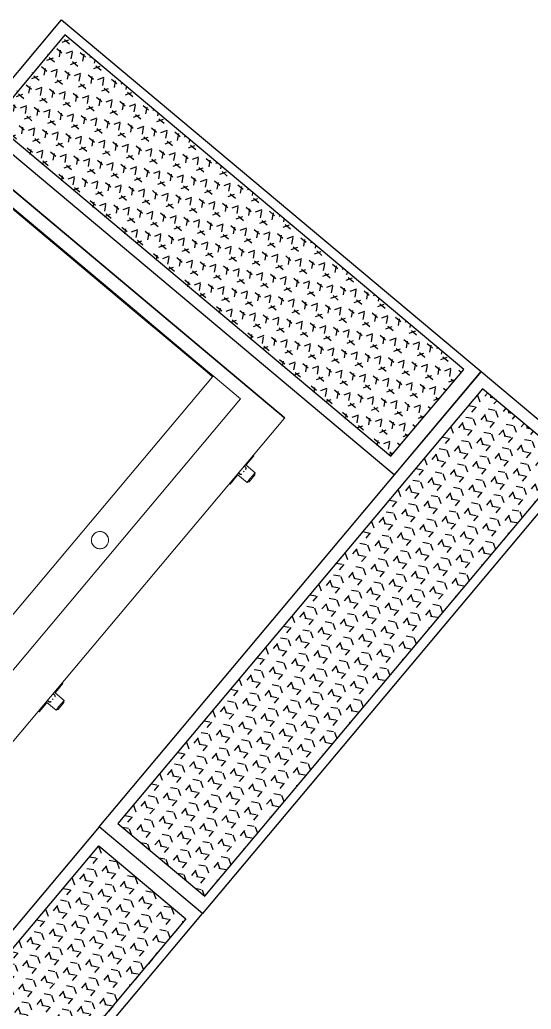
# Model space of a CAD drawing. Header units: metres. Extents: x 822482 to 822767, y 9662202 to 9662512.
# Drawn here: x 822650.195 to 822651.142, y 9662450.714 to 9662452.545 of the extents above; entities that cross this region are included whole.
import ezdxf

# ---------------------------------------------------------------- set-up
doc = ezdxf.new("R2010")
doc.units = ezdxf.units.M
doc.layers.add('ARQ_NE_EQUIPAMENTOS', color=7, linetype='Continuous')
doc.layers.add('ARQ_NE_GRELHAS', color=7, linetype='Continuous', true_color=0x0032c7)
doc.layers.add('NE_PESSOAS', color=8, linetype='Continuous', lineweight=0)

# ---------------------------------------------------------------- blocks, each defined once
blk = doc.blocks.new('COZINHA TRAMONTINA')
at = {"lineweight": 0, "transparency": 33554687}
for p, q in [((-0.0007999999997285734, 0.7019624210994175), (-0.0007999999997285734, 0.01583783038095954)), ((-0.02579999999972871, 0.1515083312113318), (-0.02579999999972871, 0.08543944187784125)), ((-0.02579999999972871, 0.08543944187784125), (-0.7749999999997271, 0.08543944187784125)), ((-0.7093552949642695, 2.810120199114863e-05), (-0.7093048906745268, -0.001474839497524028)), ((-0.6884110189088837, -0.001474839497523028), (-0.6884110189088861, 2.516024083787372e-05)), ((-0.6623745372698077, 2.516027978405333e-05), (-0.6623745372698095, -0.001474839497523028)), ((-0.6406951093249179, -0.001474839497524028), (-0.640645611581341, 1.070067626618432e-06)), ((-0.1593543884181142, 1.070067626618432e-06), (-0.1593048906745375, -0.001474839497524028)), ((-0.1376254627296465, -0.001474839497523028), (-0.1376254627304084, 1.070064108432689e-06)), ((-0.1115889810897414, 1.070063492702999e-06), (-0.1115889810905724, -0.001474839497523028)), ((-0.09069510932492841, -0.001474839497524028), (-0.09064561158135143, 1.070067626618432e-06)), ((-0.0007999999997285734, 0.01583783038095954), (-0.0007999999997285734, 0.01291526833121626)), ((-0.0007999999997285734, 0.01291526833121615), (-0.0007999999997285734, 0.0002393992957463453)), ((-0.0007999999997285734, 0.0002393992957463453), (-0.0007999999997285734, -6.117328865684613e-14)), ((-0.7999999999997272, -6.206146707654625e-14), (-0.0007999999997274632, -6.206146707654625e-14)), ((-0.7093048906745268, -0.001474839497523028), (-0.6884110189088837, -0.001474839497523028)), ((-0.6866894118318525, -0.001474839497523028), (-0.6884110189088841, -0.001474839497523028)), ((-0.6866894118318525, -0.02373701394295857), (-0.6866894118318525, -0.001474839497523028)), ((-0.6834999999997352, -0.0004406283133420175), (-0.6834999999997352, -0.003874739896078672)), ((-0.6829999999997353, -0.003855271431133955), (-0.6829999999997353, -0.0004406283133420175)), ((-0.6815447764114971, -0.005966505854186011), (-0.6811740000137526, -0.005966505854186011)), ((-0.6800283974193605, -0.005474839497523143), (-0.6814494201482691, -0.005474839497523143)), ((-0.6811307918974308, -0.005966505854186011), (-0.6800798327067881, -0.005966505854186011)), ((-0.6757505688910032, -0.005966505854186011), (-0.6742494311084677, -0.005966505854186011)), ((-0.6742864042057313, -0.005474839497523143), (-0.6757135957937395, -0.005474839497523143)), ((-0.6685505798512018, -0.005474839497523143), (-0.6690770383578154, -0.005474839497523143)), ((-0.6690566974026197, -0.005966505854186011), (-0.6684552235879743, -0.005966505854186011)), ((-0.6669999999997349, -0.0004406283133419064), (-0.6669999999997348, -0.003855271431133733)), ((-0.666499999999735, -0.003874739896078561), (-0.666499999999735, -0.0004406283133419064)), ((-0.6623745372698098, -0.001474839497523028), (-0.6633105881676127, -0.001474839497523028)), ((-0.6633105881676126, -0.001474839497523028), (-0.6633105881676126, -0.02373701394295702)), ((-0.6623745372698095, -0.001474839497523028), (-0.640695109324918, -0.001474839497523028)), ((-0.1593048906745382, -0.001474839497523028), (-0.1376254627296467, -0.001474839497523028)), ((-0.1366894118318432, -0.001474839497523028), (-0.1376254627296462, -0.001474839497523028)), ((-0.1366894118318436, -0.02373701394295702), (-0.1366894118318436, -0.001474839497523028)), ((-0.1334999999997212, -0.0004406283133419064), (-0.1334999999997212, -0.003874739896078561)), ((-0.1329999999997213, -0.003855271431133733), (-0.1329999999997212, -0.0004406283133419064)), ((-0.1315447764114821, -0.005966505854186011), (-0.1309433025968368, -0.005966505854186011)), ((-0.1309229616416404, -0.005474839497523143), (-0.131449420148254, -0.005474839497523143)), ((-0.1257505688909883, -0.005966505854186011), (-0.1242494311084528, -0.005966505854186011)), ((-0.1242864042057161, -0.005474839497523143), (-0.125713595793725, -0.005474839497523143)), ((-0.1185505798511867, -0.005474839497523143), (-0.1199806953481791, -0.005474839497523143)), ((-0.1199289589562467, -0.005966505854186011), (-0.1188692081020256, -0.005966505854186011)), ((-0.1188259999857034, -0.005966505854186011), (-0.1184552235879591, -0.005966505854186011)), ((-0.1169999999997209, -0.0004406283133420175), (-0.1169999999997209, -0.003855271431133955)), ((-0.1164999999997209, -0.003874739896078672), (-0.1164999999997209, -0.0004406283133420175)), ((-0.1115889810905718, -0.001474839497523028), (-0.1133105881676034, -0.001474839497523028)), ((-0.1133105881676035, -0.001474839497523028), (-0.1133105881676035, -0.02373701394295857)), ((-0.1115889810905726, -0.001474839497523028), (-0.0906951093249293, -0.001474839497523028)), ((-0.6852714960290365, -0.02426703961564114), (-0.6867252469536521, -0.02372361855340188)), ((-0.666746193320594, -0.02547483949752305), (-0.6832538066788763, -0.02547483949752305)), ((-0.6632747530458128, -0.02372361855339999), (-0.6647285039704338, -0.02426703961564136)), ((-0.1352714960290222, -0.02426703961564136), (-0.1367252469536432, -0.02372361855339999)), ((-0.1167461933205798, -0.02547483949752305), (-0.1332538066788621, -0.02547483949752305)), ((-0.113274753045804, -0.02372361855340188), (-0.1147285039704197, -0.02426703961564114))]:
    blk.add_line(p, q, dxfattribs=at)
at = {"lineweight": 0, "transparency": 33554687, "flags": 128}
for points in [[(-0.4093024930900277, 0.1164908172856801), (-0.4088375621688445, 0.1203198679142811), (-0.4074697895004791, 0.1239263880383805), (-0.4052786650607654, 0.1271007798175329), (-0.4023915290377262, 0.1296585591399787), (-0.3989761712827083, 0.1314510771686469), (-0.3952310799741129, 0.132374159271249), (-0.3913739062059425, 0.132374159271249), (-0.3876288148973472, 0.1314510771686469), (-0.3842134571423292, 0.1296585591399787), (-0.3813263211192901, 0.127100779817533), (-0.3791351966795763, 0.1239263880383805), (-0.3777674240112109, 0.1203198679142811), (-0.3773024930900277, 0.1164908172856802)], [(-0.3773024930900277, 0.11649081728568), (-0.3777674240112109, 0.1126617666570792), (-0.3791351966795763, 0.1090552465329798), (-0.3813263211192901, 0.1058808547538272), (-0.3842134571423294, 0.1033230754313816), (-0.3876288148973472, 0.1015305574027134), (-0.3913739062059426, 0.1006074753001113), (-0.3952310799741129, 0.1006074753001113), (-0.3989761712827083, 0.1015305574027136), (-0.4023915290377263, 0.1033230754313818), (-0.4052786650607654, 0.1058808547538275), (-0.4074697895004791, 0.1090552465329799), (-0.4088375621688445, 0.1126617666570793), (-0.4093024930900277, 0.1164908172856802)], [(-0.6632952733156081, -0.02373856377561945), (-0.6710237321039914, -0.0232294756704603), (-0.6789762678954756, -0.02322947567046096), (-0.6867047266838577, -0.02373856377562134)], [(-0.6832538066788763, -0.02547483949752305), (-0.6840368583870664, -0.02484311778782067), (-0.6852714960290365, -0.02426703961564114)], [(-0.6647285039704338, -0.02426703961564147), (-0.6659631416124038, -0.02484311778782067), (-0.6667461933205939, -0.02547483949752305)], [(-0.1132952733155983, -0.02373856377562134), (-0.1210237321039805, -0.02322947567046096), (-0.1289762678954647, -0.0232294756704603), (-0.1367047266838479, -0.02373856377561945)], [(-0.1332538066788622, -0.02547483949752305), (-0.1340368583870524, -0.02484311778782067), (-0.1352714960290222, -0.02426703961564147)], [(-0.1147285039704197, -0.02426703961564114), (-0.1159631416123896, -0.02484311778782067), (-0.1167461933205798, -0.02547483949752305)]]:
    blk.add_lwpolyline(points, dxfattribs=at)
at = {"lineweight": 0, "transparency": 33554687}
for radius, start, end in [(0.01599999999999995, 122.1858768845839, 130.5398075512491), (0.01599999999999996, 107.7069173256892, 115.8856263352624), (0.01599999999999997, 93.20967103874723, 101.3152380244042), (0.01600000000000006, 78.68476197559583, 86.79032896124642), (0.01600000000000002, 64.11437366474337, 72.29308267431084), (0.01600000000000006, 49.4601924487509, 57.81412311541614), (0.01599999999999999, 151.1083510221052, 165.0000000000013), (0.01599999999999994, 194.9999999999987, 208.8916489778948), (0.01599999999999999, 136.6519272428354, 145.3775857433551), (0.01600000000000004, 34.62241425664133, 43.34807275716899), (0.01600000000000002, 14.99999999999873, 28.89164897789478), (0.01600000000000004, 331.1083510221052, 345.0000000000013), (0.01599999999999996, 214.6224142566413, 223.348072757169), (0.01600000000000002, 229.4601924487509, 237.8141231154162), (0.01599999999999996, 244.1143736647434, 252.2930826743108), (0.01599999999999997, 258.6847619755958, 266.7903289612528), (0.01599999999999999, 273.2096710387535, 281.3152380244042), (0.01599999999999998, 287.7069173256892, 295.8856263352566), (0.01599999999999998, 302.1858768845839, 310.5398075512533), (0.016, 316.6519272428311, 325.3775857433587)]:
    blk.add_arc((-0.3933024930900277, 0.1164908172856801), radius, start, end, dxfattribs=at)
for points in [[(-0.6835428970118808, 1.709300037233685e-05), (-0.6835146827626659, -0.0001325656495964056), (-0.6835003430932206, -0.0002854032325235734), (-0.6834999999997352, -0.0004406283133420175)], [(-0.6829999999997353, -0.0004406283133420175), (-0.6829999999997353, -0.000279912689719608), (-0.6830131040923472, -0.0001194357762842602), (-0.6830390096337376, 3.878911140875463e-05)], [(-0.6669602026924975, 4.357548831535052e-05), (-0.6669866302663484, -0.0001161990000640989), (-0.6669999999997349, -0.0002782918820921632), (-0.6669999999997349, -0.0004406283133419064)], [(-0.6664999999997349, -0.0004406283133419064), (-0.6664996439817539, -0.0002852876259712422), (-0.6664849888569273, -0.0001316253355229113), (-0.6664566543562249, 1.843979571247711e-05)], [(-0.1335401305531926, 2.133944127957754e-06), (-0.1335137588034553, -0.0001427155232411881), (-0.1335003439848257, -0.0002905379094160221), (-0.1334999999997212, -0.0004406283133419064)], [(-0.1329999999997212, -0.0004406283133419064), (-0.1329999999997212, -0.0002916730828953495), (-0.133011256471156, -0.0001429229055174286), (-0.1330335284652027, 4.019324697734916e-06)], [(-0.1169664715342394, 4.019324697734916e-06), (-0.116988743528286, -0.0001429229055174286), (-0.1169999999997209, -0.0002916730828954606), (-0.1169999999997209, -0.0004406283133420175)], [(-0.1164999999997209, -0.0004406283133420175), (-0.1164996683286091, -0.0002905710335177059), (-0.1164859792518306, -0.0001420380494405737), (-0.1164594876109379, 3.221637359107632e-06)], [(-0.6814494201482693, -0.00547483949752281), (-0.6815820729005464, -0.005457971784157856), (-0.6818437006525601, -0.005394194856001011), (-0.6822048830390646, -0.005213309480864403), (-0.6825175402659913, -0.004955368152212314), (-0.6827654803968939, -0.00463225745568252), (-0.6829349879077989, -0.004259243604478602), (-0.6829887190680094, -0.003990937469294353), (-0.6829999999997353, -0.003855271431133955)], [(-0.1314494201482542, -0.00547483949752281), (-0.1315820729005317, -0.005457971784157967), (-0.1318437006525452, -0.005394194856001122), (-0.1322048830390502, -0.005213309480864736), (-0.1325175402659771, -0.004955368152212536), (-0.1327654803968799, -0.004632257455682631), (-0.1329349879077849, -0.00425924360447838), (-0.1329887190679955, -0.003990937469294353), (-0.1329999999997213, -0.003855271431133733)]]:
    blk.add_open_spline(points, degree=3, dxfattribs=at)
for points, knots in [([(-0.6834999999997352, -0.003874739896078672), (-0.6834726057158286, -0.004228162879834296), (-0.6833146958821313, -0.004731083193533103), (-0.6828983176193785, -0.005286808126625298), (-0.682370694848593, -0.005731909542084579), (-0.6818875581487501, -0.005917105226309061), (-0.6815447764114968, -0.005966505854186122)], [0, 0, 0, 0, 0.3333333333333333, 0.5, 0.6666666666666666, 1, 1, 1, 1]), ([(-0.6669999999997348, -0.003855271431133733), (-0.6670225618631864, -0.00412660350745464), (-0.66715165187314, -0.004524550497487012), (-0.6674825013747654, -0.004955368791414116), (-0.6677951057492904, -0.005213309308771952), (-0.6681563025500866, -0.005394194905170457), (-0.6684179270989246, -0.005457971784157967), (-0.6685505798512018, -0.00547483949752281)], [0, 0, 0, 0, 0.3333333333333333, 0.5, 0.6666666666666666, 0.8333333333333333, 1, 1, 1, 1]), ([(-0.6684552235879738, -0.005966505854186011), (-0.6681116941324966, -0.00591689963217279), (-0.6676284062761353, -0.005731425221278008), (-0.6671009309070279, -0.005286012080368163), (-0.6666848686968893, -0.004730145477433334), (-0.6665272345347839, -0.004227394648778859), (-0.6664999999997347, -0.003874739896078561)], [0, 0, 0, 0, 0.3333333333333333, 0.5, 0.6666666666666666, 1, 1, 1, 1]), ([(-0.1334999999997213, -0.003874739896078561), (-0.1334727654646721, -0.004227394648778859), (-0.1333151313025669, -0.004730145477433334), (-0.1328990690924281, -0.005286012080368163), (-0.1323715937233209, -0.005731425221278008), (-0.1318883058669595, -0.00591689963217279), (-0.1315447764114822, -0.005966505854186011)], [0, 0, 0, 0, 0.3333333333333333, 0.5, 0.6666666666666666, 1, 1, 1, 1]), ([(-0.1169999999997209, -0.003855271431133955), (-0.1170225618631725, -0.004126603507454751), (-0.1171516518731259, -0.004524550497486901), (-0.1174825013747511, -0.004955368791413894), (-0.117795105749276, -0.005213309308771619), (-0.118156302550072, -0.005394194905170346), (-0.1184179270989096, -0.005457971784157856), (-0.118550579851187, -0.00547483949752281)], [0, 0, 0, 0, 0.3333333333333333, 0.5, 0.6666666666666666, 0.8333333333333333, 1, 1, 1, 1]), ([(-0.1184552235879593, -0.005966505854186011), (-0.118112441850706, -0.005917105226309061), (-0.117629305150863, -0.005731909542084579), (-0.1171016823800777, -0.005286808126625409), (-0.1166853041173248, -0.004731083193533103), (-0.1165273942836275, -0.004228162879834296), (-0.1164999999997209, -0.003874739896078672)], [0, 0, 0, 0, 0.3333333333333333, 0.5, 0.6666666666666666, 1, 1, 1, 1])]:
    blk.add_open_spline(points, degree=3, knots=knots, dxfattribs=at)
at = {"layer": 'NE_PESSOAS', "lineweight": 0, "transparency": 33554687}
for p, q in [((-0.0007999999997991836, 0.01583783038097408), (-0.0007999999997991836, 0.701962421099438)), ((0, 0.701962421099438), (0, 0.01583783038097408)), ((-0.02779999999984284, 0.3214758321938689), (-0.02779999999984284, 0.6765083312113802)), ((-0.02579999999989013, 0.6765083312113802), (-0.02579999999989013, 0.3214758321938689)), ((-0.02779999999984284, 0.2640890245920673), (-0.02779999999984284, 0.3214758321938689)), ((-0.02579999999989013, 0.3214758321938689), (-0.02579999999989013, 0.2640890245920673)), ((-0.02779999999984284, 0.1643226658981121), (-0.02779999999984284, 0.2640890245920673)), ((-0.02579999999989013, 0.2640890245920673), (-0.02579999999989013, 0.1643226658981121)), ((-0.7729999999996835, 0.1515083312114029), (-0.02779999999984284, 0.1515083312114029)), ((-0.02779999999984284, 0.1515083312114029), (-0.02779999999984284, 0.1643226658981121)), ((-0.02779999999984284, 0.1515083312114029), (-0.02579999999989013, 0.1515083312114029)), ((-0.02579999999989013, 0.1643226658981121), (-0.02579999999989013, 0.1515083312114029)), ((-0.0007999999997991836, 0.0129152683311986), (-0.0007999999997991836, 0.01583783038097408)), ((-0.0007999999997991836, 0.0002393992957649971), (-0.0007999999997991836, 0.0129152683311986)), ((-0.0007999999997991836, 0), (-0.0007999999997991836, 0.0002393992957649971)), ((-0.0007999999997991836, 0), (0, 0)), ((0, 0.01583783038097408), (0, 0.0129152683311986)), ((0, 0.0129152683311986), (0, 0.0002393992957649971)), ((0, 0.0002393992957649971), (0, 0.0001800715255058094))]:
    blk.add_line(p, q, dxfattribs=at)
blk = doc.blocks.new('GRELHAS')
at = {"layer": 'ARQ_NE_GRELHAS', "transparency": 33554687}
h = blk.add_hatch(dxfattribs=at)
h.set_pattern_fill('HEX', color=256, scale=0.003999999999999995, angle=89.9999999649983, style=0)
h.set_pattern_definition([(89.9999999649983, (431.9576283721253, 161.0604905514047), (-0.02199704526160001, 1.343788968988235e-11), [0.0127, -0.0254]), (209.9999999649981, (431.9576283721253, 161.0604905514047), (0.01099852261916244, -0.01905000001146066), [0.01269999999999999, -0.02539999999999999]), (149.999999964998, (431.9576283749193, 161.0731905503199), (-0.01099852264243755, -0.01904999999802277), [0.01269999999999978, -0.02539999999999955])])
edge = h.paths.add_edge_path()
edge.add_line((736.8114565052092, -131.232865861617), (736.6015610756936, -131.2328658622621))
edge.add_line((736.6015610722825, -131.2328658625484), (736.6015610711509, -132.2329910574016))
edge.add_line((736.6015610732138, -132.2829910553992), (736.8114565027295, -132.2829910547541))
edge.add_line((736.8114565033466, -132.2329910583794), (736.8114565047068, -131.2328658634821))
h = blk.add_hatch(dxfattribs=at)
h.set_pattern_fill('HEX', color=256, scale=0.003999999999999995, angle=89.9999999649983, style=0)
h.set_pattern_definition([(89.9999999649983, (431.9576283730567, 160.9604905862361), (-0.02199704526160001, 1.343788968988235e-11), [0.0127, -0.0254]), (209.9999999649981, (431.9576283730567, 160.9604905862361), (0.01099852261916244, -0.01905000001146066), [0.01269999999999999, -0.02539999999999999]), (149.999999964998, (431.957628373988, 160.9731905879453), (-0.01099852264243755, -0.01904999999802277), [0.01269999999999978, -0.02539999999999955])])
edge = h.paths.add_edge_path()
edge.add_line((736.8114564800635, -133.3873273134232), (736.6015610505191, -133.387327308383))
edge.add_line((736.6015610517934, -133.3873273106292), (736.6015610714627, -132.387202115997))
edge.add_line((736.6015610685572, -132.3372021159157), (736.8114564981016, -132.3372021209559))
edge.add_line((736.8114565024152, -132.3872021222487), (736.8114564829746, -133.3873273168369))
h = blk.add_hatch(dxfattribs=at)
h.set_pattern_fill('HEX', color=256, scale=0.003999999999999995, angle=180, style=0)
h.set_pattern_definition([(180, (446.9710085010156, -439.7071907483041), (-1.387778780781446e-17, -0.02199704526160001), [0.01270000000000001, -0.02540000000000002]), (299.9999999999998, (446.9710085010156, -439.7071907483041), (0.01905000000474173, 0.01099852263079999), [0.0127, -0.0254]), (239.9999999999998, (446.9583085030317, -439.7071907473728), (0.01905000000474171, -0.01099852263080001), [0.01269999999999978, -0.02539999999999956])])
h.paths.add_polyline_path([(737.8243064312264, -133.1825888901949), (737.8243064256385, -133.392484321259), (736.8611812284216, -133.3924843063578), (736.8611812340096, -133.1825888743624)])
for points in [[(736.5839487770572, -131.2100966041908), (736.5839487807825, -132.3100966000929), (736.8339487761259, -132.3100966019556), (736.8339487807825, -131.2100966023281)], [(736.8114565052092, -131.232865861617), (736.8114565014839, -132.2829910572618), (736.6015610732138, -132.2829910553992), (736.6015610722825, -131.2328658625484)], [(736.5839487574995, -133.4100965680555), (736.5839487789199, -132.3100965963677), (736.8339487751946, -132.3100966056809), (736.8339487593621, -133.4100965727121)], [(736.8114564800635, -133.3873273134232), (736.8114565014839, -132.3372021187097), (736.6015610685572, -132.3372021159157), (736.6015610517934, -133.3873273106292)], [(737.8470756821334, -133.4100966164842), (736.8340756837279, -133.4100965932012), (736.8340756883845, -133.1600965987891), (737.8470756877214, -133.1600966127589)], [(737.8243064312264, -133.1825888901949), (736.8611812340096, -133.1825888743624), (736.8611812284216, -133.3924843063578), (737.8243064256385, -133.392484321259)]]:
    blk.add_lwpolyline(points, close=True, dxfattribs=at)
blk = doc.blocks.new('A$C8f1b9c42')
at = {"layer": 'ARQ_NE_EQUIPAMENTOS', "linetype": 'Continuous', "lineweight": 0, "transparency": 33554687, "rotation": 270}
blk.add_blockref('COZINHA TRAMONTINA', (372.1181330336258, -253.4648018022999), dxfattribs=at)
at = {"layer": 'ARQ_NE_GRELHAS', "linetype": 'Continuous', "transparency": 33554687}
blk.add_blockref('GRELHAS', (-364.939087244682, -120.3537672478706), dxfattribs=at)

msp = doc.modelspace()

# ---------------------------------------------------------------- block references
at = {"ltscale": 10, "rotation": 140.0090103764572}
msp.add_blockref('A$C8f1b9c42', (822772.889044792, 9662018.469655523), dxfattribs=at)

doc.saveas('drawing.dxf')
